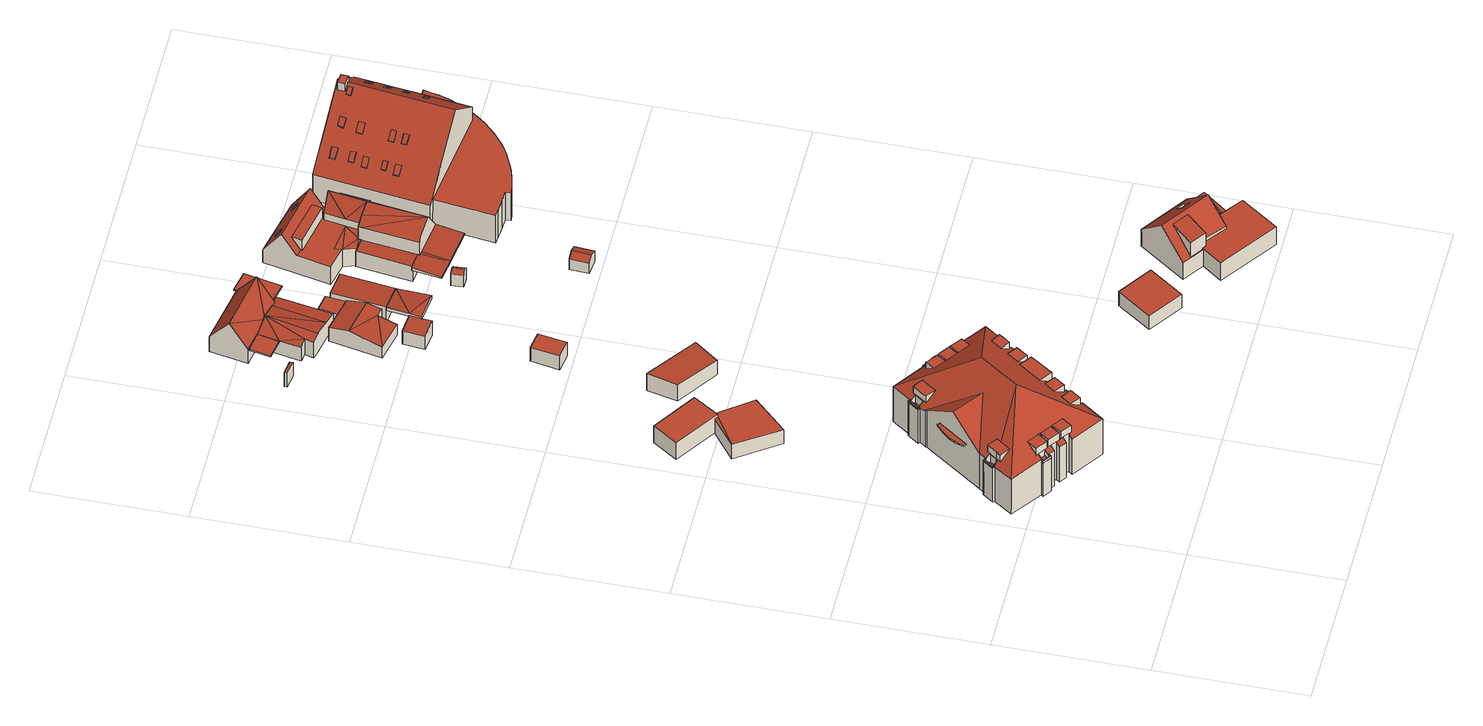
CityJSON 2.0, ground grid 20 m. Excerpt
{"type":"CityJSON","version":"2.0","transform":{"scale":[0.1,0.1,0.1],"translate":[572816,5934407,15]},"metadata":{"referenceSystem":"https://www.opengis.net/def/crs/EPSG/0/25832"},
"CityObjects":{
"building1":{"type":"Building","attributes":{"Grundfläche 2D":"315.608940","Grundhöhe NN":"15.441"},"children":["building1-1","building1-2","building1-3","building1-4","building1-5","building1-6","building1-7","building1-8","building1-9","building1-10","building1-11","building1-12","building1-13","building1-14","building1-15","building1-16","building1-17","building1-18","building1-19","building1-20","building1-21","building1-22"],"geometry":[{"type":"MultiSurface","lod":"3","boundaries":[[[0,1,2,3,4,5,6,7,8,9,10,11,12,13,14,15],[16,17,18,19,20,21]],[[22,23,24,25,26,27,28,29,30,31,32,5,4,33,34,35,36,37,38,39,40,41,42,43]],[[44,45,46,47,32,31,48,49,50,51,52,53,54,55,56,57],[57,58,59,60,61,62,63,64,65,66,67,58]],[[68,69,70,71,72,73]],[[74,75,71,70,76]],[[75,74,77]],[[78,79,80,81,82]],[[83,78,82]],[[84,85,86,87,88,89,90,91,92,93,5,32,47,94,75,74,75,77,95,96,97,98,99,100,68,73,101,79,78,83,102,103]],[[88,87,104]],[[5,93,105,106,107,104,87,108,6]],[[33,4,109,110]],[[34,33,110,111]],[[35,34,111,112]],[[36,35,112,113]],[[37,36,113,114]],[[38,37,114,115]],[[39,38,115,116]],[[40,39,116,117]],[[41,40,117,118]],[[42,41,118,119]],[[43,42,119,120]],[[22,43,120,121]],[[23,22,121,122]],[[24,23,122,123]],[[25,24,123,124]],[[26,25,124,125]],[[27,26,125,126]],[[28,27,126,127]],[[29,28,127,128]],[[30,29,128,129]],[[31,30,129,130]],[[48,31,130,131]],[[49,48,131,132]],[[50,49,132,133]],[[51,50,133,134]],[[52,51,134,135]],[[53,52,135,136]],[[54,53,136,137]],[[55,54,137,138]],[[56,55,138,139]],[[57,56,139,140]],[[44,57,140,141]],[[45,44,141,142]],[[143,47,46,45,142,144]],[[145,75,94,47,143,146]],[[71,75,145,147]],[[72,71,147,148]],[[73,72,148,149]],[[150,151,80,79,101,73,149,152]],[[81,80,151,153]],[[83,82,81,153,154]],[[155,103,102,83,154,156]],[[103,155,157,85,84]],[[86,85,157,158]],[[86,158,159,87]],[[6,108,87,159,160]],[[7,6,160,161]],[[8,7,161,162]],[[9,8,162,163]],[[163,164,10,9]],[[165,12,11,10,164,166]],[[13,12,165,167]],[[14,13,167,168]],[[15,14,168,169]],[[0,15,169,170]],[[1,0,170,171]],[[2,1,171,172]],[[3,2,172,173]],[[4,3,173,109]],[[166,164,163,162,161,160,159,158,157,155,156,154,153,151,150,152,149,148,147,145,146,143,144,142,141,140,139,138,137,136,135,134,133,132,131,130,129,128,127,126,125,124,123,122,121,120,119,118,117,116,115,114,113,112,111,110,109,173,172,171,170,169,168,167,165]]],"semantics":{"surfaces":[{"type":"RoofSurface"},{"type":"WallSurface"},{"type":"GroundSurface"}],"values":[0,0,0,0,0,0,0,0,0,0,0,1,1,1,1,1,1,1,1,1,1,1,1,1,1,1,1,1,1,1,1,1,1,1,1,1,1,1,1,1,1,1,1,1,1,1,1,1,1,1,1,1,1,1,1,1,1,1,1,1,1,1,1,1,1,1,1,1,1,1,2]}}]},
"building1-1":{"type":"BuildingInstallation","parents":["building1"],"geometry":[{"type":"MultiSurface","lod":"3","boundaries":[[[174,175,176,177]],[[178,176,175]],[[174,177,179]],[[179,24,25,178,175,174]]],"semantics":{"surfaces":[{"type":"RoofSurface"},{"type":"WallSurface"}],"values":[0,1,1,1]}}]},
"building1-2":{"type":"BuildingInstallation","parents":["building1"],"geometry":[{"type":"MultiSurface","lod":"3","boundaries":[[[180,181,182,183,184,185,186,187]],[[62,61,60,182,181,180,63]],[[59,183,182,60]],[[58,184,183,59]],[[67,185,184,58]],[[185,67,66,65,64,187,186]],[[187,64,63,180]]],"semantics":{"surfaces":[{"type":"RoofSurface"},{"type":"WallSurface"}],"values":[0,1,1,1,1,1,1]}}]},
"building1-3":{"type":"BuildingInstallation","parents":["building1"],"geometry":[{"type":"MultiSurface","lod":"3","boundaries":[[[188,189,190,191,192,193,194,195]],[[105,93,192,191,190,106]],[[92,193,192,93]],[[92,91,90,194,193]],[[89,195,194,90]],[[89,88,104,107,106,190,189,188,195]]],"semantics":{"surfaces":[{"type":"RoofSurface"},{"type":"WallSurface"}],"values":[0,1,1,1,1,1]}}]},
"building1-4":{"type":"BuildingInstallation","parents":["building1"],"geometry":[{"type":"MultiSurface","lod":"3","boundaries":[[[73,196,197]],[[197,196,198,199]],[[200,201,73,101]],[[68,196,73,201]],[[74,199,198]],[[75,199,74]],[[74,77,75]],[[94,75,94,202]],[[72,73,197]],[[69,196,68]],[[69,70,198,196]],[[70,76,74,198]],[[76,74,77,74]],[[71,199,75]],[[71,72,197,199]]],"semantics":{"surfaces":[{"type":"RoofSurface"},{"type":"WallSurface"}],"values":[0,0,0,0,0,0,0,0,1,1,1,1,1,1,1]}}]},
"building1-5":{"type":"BuildingInstallation","parents":["building1"],"geometry":[{"type":"MultiSurface","lod":"3","boundaries":[[[203,204,205,206,207,208]],[[28,29,209,206,205,204,210]],[[207,206,209]],[[210,204,203]]],"semantics":{"surfaces":[{"type":"RoofSurface"},{"type":"WallSurface"}],"values":[0,1,1,1]}}]},
"building1-6":{"type":"BuildingInstallation","parents":["building1"],"geometry":[{"type":"MultiSurface","lod":"3","boundaries":[[[211,212,213,214,215,216,217,218,219,220]],[[216,215,221]],[[217,222,218]],[[92,93,211,220,219,218,222,223]],[[93,105,106,224,221,215,214,213,212,211]]],"semantics":{"surfaces":[{"type":"RoofSurface"},{"type":"WallSurface"}],"values":[0,1,1,1,1]}}]},
"building1-7":{"type":"BuildingInstallation","parents":["building1"],"geometry":[{"type":"MultiSurface","lod":"3","boundaries":[[[225,226,227,228,229,230]],[[231,13,14,232,228,227,226,225]],[[232,229,228]],[[225,230,231]]],"semantics":{"surfaces":[{"type":"RoofSurface"},{"type":"WallSurface"}],"values":[0,1,1,1]}}]},
"building1-8":{"type":"BuildingInstallation","parents":["building1"],"geometry":[{"type":"MultiSurface","lod":"3","boundaries":[[[233,234,235,236,237,238]],[[238,239,233]],[[54,240,236,235,234,233,239,53]],[[236,240,237]]],"semantics":{"surfaces":[{"type":"RoofSurface"},{"type":"WallSurface"}],"values":[0,1,1,1]}}]},
"building1-9":{"type":"BuildingInstallation","parents":["building1"],"geometry":[{"type":"MultiSurface","lod":"3","boundaries":[[[241,242,243,244]],[[242,241,245]],[[245,1,2,246,243,242]],[[244,243,246]]],"semantics":{"surfaces":[{"type":"RoofSurface"},{"type":"WallSurface"}],"values":[0,1,1,1]}}]},
"building1-10":{"type":"BuildingInstallation","parents":["building1"],"geometry":[{"type":"MultiSurface","lod":"3","boundaries":[[[247,248,249,250]],[[17,16,21,250,249]],[[250,21,20,247]],[[18,248,247,20,19]],[[17,249,248,18]]],"semantics":{"surfaces":[{"type":"RoofSurface"},{"type":"WallSurface"}],"values":[0,1,1,1,1]}}]},
"building1-11":{"type":"BuildingInstallation","parents":["building1"],"geometry":[{"type":"MultiSurface","lod":"3","boundaries":[[[251,252,253,254]],[[251,254,255]],[[255,34,35,256,252,251]],[[256,253,252]]],"semantics":{"surfaces":[{"type":"RoofSurface"},{"type":"WallSurface"}],"values":[0,1,1,1]}}]},
"building1-12":{"type":"BuildingInstallation","parents":["building1"],"geometry":[{"type":"MultiSurface","lod":"3","boundaries":[[[7,257,258,10,16,259,260,19,261]],[[19,260,18]],[[17,18,260,259]],[[16,17,259]],[[8,257,7]],[[8,9,258,257]],[[10,258,9]]],"semantics":{"surfaces":[{"type":"RoofSurface"},{"type":"WallSurface"}],"values":[0,1,1,1,1,1,1]}}]},
"building1-13":{"type":"BuildingInstallation","parents":["building1"],"geometry":[{"type":"MultiSurface","lod":"3","boundaries":[[[262,263,264,265,266,267]],[[264,100,99,98,97,266,265]],[[266,97,96,95,77,74,76,267]],[[70,262,267,76]],[[69,263,262,70]],[[68,100,264,263,69]]],"semantics":{"surfaces":[{"type":"RoofSurface"},{"type":"WallSurface"}],"values":[0,1,1,1,1,1]}}]},
"building1-14":{"type":"BuildingInstallation","parents":["building1"],"geometry":[{"type":"MultiSurface","lod":"3","boundaries":[[[268,269,270,271,272,273,274,275]],[[273,272,276]],[[276,277,20,21,278,279,270,269,268,275,274,273]],[[271,270,279]]],"semantics":{"surfaces":[{"type":"RoofSurface"},{"type":"WallSurface"}],"values":[0,1,1,1]}}]},
"building1-15":{"type":"BuildingInstallation","parents":["building1"],"geometry":[{"type":"MultiSurface","lod":"3","boundaries":[[[88,280,281]],[[87,281,280,282,283,84,284,285]],[[283,282,286,103]],[[91,103,286]],[[87,285,86]],[[286,282,90,91]],[[89,90,282,280]],[[284,84,85]],[[88,89,280]],[[85,86,285,284]]],"semantics":{"surfaces":[{"type":"RoofSurface"},{"type":"WallSurface"}],"values":[0,0,0,0,1,1,1,1,1,1]}}]},
"building1-16":{"type":"BuildingInstallation","parents":["building1"],"geometry":[{"type":"MultiSurface","lod":"3","boundaries":[[[287,288,289,290]],[[291,42,43,292,288,287]],[[292,289,288]],[[291,287,290]]],"semantics":{"surfaces":[{"type":"RoofSurface"},{"type":"WallSurface"}],"values":[0,1,1,1]}}]},
"building1-17":{"type":"BuildingInstallation","parents":["building1"],"geometry":[{"type":"MultiSurface","lod":"3","boundaries":[[[293,294,295,296,297]],[[293,297,298]],[[299,295,294]],[[295,299,38,39,298,297,296]]],"semantics":{"surfaces":[{"type":"RoofSurface"},{"type":"WallSurface"}],"values":[0,1,1,1]}}]},
"building1-18":{"type":"BuildingInstallation","parents":["building1"],"geometry":[{"type":"MultiSurface","lod":"3","boundaries":[[[300,301,302,303,304,305,306]],[[304,303,307]],[[304,307,97,98,99,100,308,301,300,306,305]],[[302,301,308]]],"semantics":{"surfaces":[{"type":"RoofSurface"},{"type":"WallSurface"}],"values":[0,1,1,1]}}]},
"building1-19":{"type":"BuildingInstallation","parents":["building1"],"geometry":[{"type":"MultiSurface","lod":"3","boundaries":[[[309,310,311,312,313]],[[309,313,314]],[[49,50,315,311,310,309,314]],[[315,312,311]]],"semantics":{"surfaces":[{"type":"RoofSurface"},{"type":"WallSurface"}],"values":[0,1,1,1]}}]},
"building1-20":{"type":"BuildingInstallation","parents":["building1"],"geometry":[{"type":"MultiSurface","lod":"3","boundaries":[[[316,65,66]],[[46,317,316,66]],[[318,45,66]],[[45,46,66]],[[318,319,320,321]],[[321,45,318]],[[322,320,319]],[[60,61,323,56,322]],[[56,320,322]],[[59,60,322]],[[67,58,319,318]],[[58,59,322,319]],[[67,318,66,65,66]],[[57,320,56]],[[57,44,321,320]],[[321,44,45]]],"semantics":{"surfaces":[{"type":"RoofSurface"},{"type":"WallSurface"}],"values":[0,0,0,0,0,0,0,0,0,1,1,1,1,1,1,1]}}]},
"building1-21":{"type":"BuildingInstallation","parents":["building1"],"geometry":[{"type":"MultiSurface","lod":"3","boundaries":[[[324,325,326,327,328,329,330]],[[328,327,331]],[[331,63,64,332,333,325,324,330,329,328]],[[326,325,333]]],"semantics":{"surfaces":[{"type":"RoofSurface"},{"type":"WallSurface"}],"values":[0,1,1,1]}}]},
"building1-22":{"type":"BuildingInstallation","parents":["building1"],"geometry":[{"type":"MultiSurface","lod":"3","boundaries":[[[334,335,336,337,338,339,340,341]],[[338,342,343,339]],[[340,339,343,344]],[[341,340,344,345]],[[334,341,345,346]],[[335,334,346,347]],[[336,335,347,348]],[[337,336,348,349]],[[349,342,338,337]],[[347,346,345,344,343,342,349,348]]],"semantics":{"surfaces":[{"type":"RoofSurface"},{"type":"WallSurface"},{"type":"OuterCeilingSurface"}],"values":[0,1,1,1,1,1,1,1,1,2]}}]},
"building2":{"type":"Building","attributes":{"Grundfläche 2D":"64.361443","Grundhöhe NN":"17.862"},"geometry":[{"type":"Solid","lod":"3","boundaries":[[[[350,351,352]],[[353,354,355,351,350]],[[356,357,358,359]],[[350,352,360,361]],[[353,350,361,362]],[[355,354,363,364]],[[354,353,362,363]],[[356,359,365,366]],[[351,357,356,366,360,352]],[[367,358,357,351,355,364]],[[359,358,367,365]],[[365,367,364,363,362,361,360,366]]]],"semantics":{"surfaces":[{"type":"RoofSurface"},{"type":"WallSurface"},{"type":"GroundSurface"}],"values":[[0,0,0,1,1,1,1,1,1,1,1,2]]}}]},
"building3":{"type":"Building","attributes":{"Grundfläche 2D":"29.419233","Grundhöhe NN":"17.706"},"geometry":[{"type":"Solid","lod":"3","boundaries":[[[[368,369,370,371]],[[372,373,371,370]],[[373,374,368,371]],[[374,375,369,368]],[[375,372,370,369]],[[375,374,373,372]]]],"semantics":{"surfaces":[{"type":"RoofSurface"},{"type":"WallSurface"},{"type":"GroundSurface"}],"values":[[0,1,1,1,1,2]]}}]},
"building4":{"type":"Building","attributes":{"Grundfläche 2D":"0.772154","Grundhöhe NN":"16.993"},"geometry":[{"type":"Solid","lod":"3","boundaries":[[[[376,377,378,379]],[[380,381,379,378]],[[381,382,376,379]],[[382,383,377,376]],[[383,380,378,377]],[[383,382,381,380]]]],"semantics":{"surfaces":[{"type":"RoofSurface"},{"type":"WallSurface"},{"type":"GroundSurface"}],"values":[[0,1,1,1,1,2]]}}]},
"building5":{"type":"Building","attributes":{"Grundfläche 2D":"9.284677","Grundhöhe NN":"17.237"},"geometry":[{"type":"Solid","lod":"3","boundaries":[[[[384,385,386,387]],[[388,389,387,386]],[[389,390,384,387]],[[390,391,385,384]],[[391,388,386,385]],[[391,390,389,388]]]],"semantics":{"surfaces":[{"type":"RoofSurface"},{"type":"WallSurface"},{"type":"GroundSurface"}],"values":[[0,1,1,1,1,2]]}}]},
"building6":{"type":"Building","attributes":{"Grundfläche 2D":"29.675870","Grundhöhe NN":"17.956"},"geometry":[{"type":"Solid","lod":"3","boundaries":[[[[392,393,394,395]],[[396,397,395,394]],[[397,398,392,395]],[[398,399,393,392]],[[399,396,394,393]],[[399,398,397,396]]]],"semantics":{"surfaces":[{"type":"RoofSurface"},{"type":"WallSurface"},{"type":"GroundSurface"}],"values":[[0,1,1,1,1,2]]}}]},
"building7":{"type":"Building","attributes":{"Grundfläche 2D":"7.595137","Grundhöhe NN":"17.353"},"geometry":[{"type":"Solid","lod":"3","boundaries":[[[[400,401,402,403]],[[400,404,405,401]],[[402,401,405,406]],[[403,402,406,407]],[[404,400,403,407]],[[405,404,407,406]]]],"semantics":{"surfaces":[{"type":"RoofSurface"},{"type":"WallSurface"},{"type":"GroundSurface"}],"values":[[0,1,1,1,1,2]]}}]},
"building8":{"type":"Building","attributes":{"Grundfläche 2D":"35.120700","Grundhöhe NN":"17.313"},"geometry":[{"type":"Solid","lod":"3","boundaries":[[[[408,409,410,411,412]],[[413,408,414]],[[415,409,408,413]],[[413,414,416]],[[412,411,410,417,418]],[[414,408,412,418,419]],[[416,414,419,420]],[[413,416,420,421]],[[415,413,421,422]],[[417,410,409,415,422]],[[420,419,418,417,422,421]]]],"semantics":{"surfaces":[{"type":"RoofSurface"},{"type":"WallSurface"},{"type":"GroundSurface"}],"values":[[0,0,0,0,1,1,1,1,1,1,2]]}}]},
"building9":{"type":"Building","attributes":{"Grundfläche 2D":"90.268378","Grundhöhe NN":"17.101"},"children":["building9-1","building9-2"],"geometry":[{"type":"Solid","lod":"3","boundaries":[[[[423,424,425,426]],[[427,425,424]],[[428,429,427,424,430]],[[431,432,425,427]],[[433,434,428,430,435,436,437]],[[438,436,435]],[[439,438,423,440]],[[439,441,438]],[[441,442,443,438]],[[438,443,444,436]],[[445,441,439]],[[446,447,440,423,426,448]],[[449,431,427,429,428,434,450]],[[431,449,451,432]],[[448,426,425,432,451]],[[433,437,452,453]],[[434,433,453,450]],[[430,424,423,438,435]],[[439,440,447,446,454,445]],[[441,445,454,455]],[[442,441,455,456]],[[457,452,437,436,444,443,442,456,458]],[[450,453,452,457,458,456,455,454,446,448,451,449]]]],"semantics":{"surfaces":[{"type":"RoofSurface"},{"type":"WallSurface"},{"type":"GroundSurface"}],"values":[[0,0,0,0,0,0,0,0,0,0,0,1,1,1,1,1,1,1,1,1,1,1,2]]}}]},
"building9-1":{"type":"BuildingInstallation","parents":["building9"],"geometry":[{"type":"MultiSurface","lod":"3","boundaries":[[[459,460,461,462]],[[459,462,463,464]],[[460,459,464,465]],[[461,460,465,466]],[[462,461,466,463]],[[465,464,463,466]]],"semantics":{"surfaces":[{"type":"RoofSurface"},{"type":"WallSurface"},{"type":"OuterCeilingSurface"}],"values":[0,1,1,1,1,2]}}]},
"building9-2":{"type":"BuildingInstallation","parents":["building9"],"geometry":[{"type":"MultiSurface","lod":"3","boundaries":[[[467,468,440,469]],[[469,440,447,470]],[[467,469,470,471]],[[468,467,471,472]],[[468,472,447,440]],[[472,471,470,447]]],"semantics":{"surfaces":[{"type":"RoofSurface"},{"type":"WallSurface"},{"type":"OuterCeilingSurface"}],"values":[0,1,1,1,1,2]}}]},
"building10":{"type":"Building","attributes":{"Grundfläche 2D":"32.651545","Grundhöhe NN":"17.353"},"children":["building10-1"],"geometry":[{"type":"Solid","lod":"3","boundaries":[[[[473,474,475,476]],[[477,478,479,480,481]],[[482,483,476,475,484,485]],[[476,483,482,486,473]],[[473,486,487,477,474]],[[485,484,475,474,477,481,488]],[[481,480,489,488]],[[478,477,487,490]],[[479,478,490,491]],[[480,479,491,489]],[[488,489,491,490,487,486,482,485]]]],"semantics":{"surfaces":[{"type":"RoofSurface"},{"type":"WallSurface"},{"type":"GroundSurface"}],"values":[[0,0,1,1,1,1,1,1,1,1,2]]}}]},
"building10-1":{"type":"BuildingInstallation","parents":["building10"],"geometry":[{"type":"MultiSurface","lod":"3","boundaries":[[[492,476,475]],[[493,476,492]],[[492,475,494]],[[493,492,495]],[[494,475,476,483,484,496]],[[492,494,496,497,495]],[[495,497,498,493]],[[498,483,476,493]],[[496,484,483,498,497]]],"semantics":{"surfaces":[{"type":"RoofSurface"},{"type":"WallSurface"},{"type":"OuterCeilingSurface"}],"values":[0,0,0,0,1,1,1,1,2]}}]},
"building11":{"type":"Building","attributes":{"Grundfläche 2D":"109.851754","Grundhöhe NN":"17.975"},"children":["building11-1","building11-2"],"geometry":[{"type":"MultiSurface","lod":"3","boundaries":[[[499,500,501,502,503,504,505,506,507]],[[508,507,506,509],[510,511,512,513]],[[514,515,516]],[[517,515,514]],[[518,519,514,516,520]],[[514,519,521]],[[522,523,524,525,526,503,527,528,529,530]],[[520,516,515,531,532]],[[518,520,532,533]],[[514,521,534,535]],[[517,514,535,536]],[[537,534,521,519,518,533,538,509,506,505,525,524]],[[508,509,538,539]],[[499,507,508,539,540]],[[500,499,540,541]],[[526,504,503]],[[504,526,525,505]],[[517,536,537,524,523,542,531,515]],[[503,502,527]],[[528,527,502,501]],[[528,501,500,529]],[[529,500,541,543,530]],[[522,530,543,544]],[[523,522,544,542]],[[533,532,531,542,544,543,541,540,539,538],[535,534,537,536]]],"semantics":{"surfaces":[{"type":"RoofSurface"},{"type":"WallSurface"},{"type":"GroundSurface"}],"values":[0,0,0,0,0,0,0,1,1,1,1,1,1,1,1,1,1,1,1,1,1,1,1,1,2]}}]},
"building11-1":{"type":"BuildingInstallation","parents":["building11"],"geometry":[{"type":"MultiSurface","lod":"3","boundaries":[[[545,546,547,548]],[[546,545,513,512]],[[512,511,547,546]],[[548,547,511,510]],[[510,513,545,548]]],"semantics":{"surfaces":[{"type":"RoofSurface"},{"type":"WallSurface"}],"values":[0,1,1,1,1]}}]},
"building11-2":{"type":"BuildingInstallation","parents":["building11"],"geometry":[{"type":"MultiSurface","lod":"3","boundaries":[[[549,550,551,552]],[[552,553,501,502,527,549]],[[502,503,504,550,549,527]],[[553,552,551]]],"semantics":{"surfaces":[{"type":"RoofSurface"},{"type":"WallSurface"}],"values":[0,1,1,1]}}]},
"building12":{"type":"Building","attributes":{"Grundfläche 2D":"2.010137","Grundhöhe NN":"17.361"},"geometry":[{"type":"Solid","lod":"3","boundaries":[[[[554,555,556,557]],[[558,554,557,559]],[[559,557,556,560,561]],[[558,559,561,562]],[[563,555,554,558,562,564]],[[556,555,563,560]],[[562,561,560,563,564]]]],"semantics":{"surfaces":[{"type":"RoofSurface"},{"type":"WallSurface"},{"type":"GroundSurface"}],"values":[[0,0,1,1,1,1,2]]}}]},
"building13":{"type":"Building","attributes":{"Grundfläche 2D":"5.686616","Grundhöhe NN":"17.827"},"geometry":[{"type":"Solid","lod":"3","boundaries":[[[[565,566,567,568]],[[569,566,565,570]],[[568,567,571,572]],[[570,565,568,572,573]],[[569,570,573,574]],[[571,567,566,569,574]],[[572,571,574,573]]]],"semantics":{"surfaces":[{"type":"RoofSurface"},{"type":"WallSurface"},{"type":"GroundSurface"}],"values":[[0,0,1,1,1,1,2]]}}]},
"building14":{"type":"Building","attributes":{"Grundfläche 2D":"154.314525","Grundhöhe NN":"17.361"},"children":["building14-1","building14-2","building14-3","building14-4","building14-5","building14-6","building14-7","building14-8"],"geometry":[{"type":"Solid","lod":"3","boundaries":[[[[575,576,577,578]],[[576,575,579,580,581,582]],[[583,582,581,580,579,584,585,586,587,588]],[[589,590,591,592]],[[593,594,591]],[[594,595,591]],[[591,595,592]],[[594,596,595]],[[597,592,598,599]],[[600,601,592,597,602]],[[595,598,592]],[[585,587,586]],[[603,587,585]],[[604,587,603]],[[603,585,605]],[[603,605,606]],[[607,608,609,610,611]],[[596,598,595]],[[589,612,613,614,590]],[[588,593,591,590,614,615,583]],[[604,596,594,593,588,587]],[[598,596,604,603,599]],[[611,610,616,617,618,619,620,600,602,597,599,603,606]],[[600,620,619,618,613,612,589,592,601]],[[584,579,575,578,621,622]],[[585,584,622,623]],[[577,576,582,583,615,624]],[[578,577,624,621]],[[585,623,625,607,605]],[[605,607,611,606]],[[608,607,625,626]],[[608,626,627,628,609]],[[610,609,628,627,617,616]],[[613,618,617,627,626,625,623,622,621,624,615,614]]]],"semantics":{"surfaces":[{"type":"RoofSurface"},{"type":"WallSurface"},{"type":"GroundSurface"}],"values":[[0,0,0,0,0,0,0,0,0,0,0,0,0,0,0,0,0,1,1,1,1,1,1,1,1,1,1,1,1,1,1,1,1,2]]}}]},
"building14-1":{"type":"BuildingInstallation","parents":["building14"],"geometry":[{"type":"MultiSurface","lod":"3","boundaries":[[[629,630,631,632,633,634,635]],[[634,633,636,637]],[[635,634,637,581]],[[580,636,633,632,631,630,638]]],"semantics":{"surfaces":[{"type":"RoofSurface"},{"type":"WallSurface"}],"values":[0,1,1,1]}}]},
"building14-2":{"type":"BuildingInstallation","parents":["building14"],"geometry":[{"type":"MultiSurface","lod":"3","boundaries":[[[639,640,641,642]],[[642,641,643,644]],[[641,640,645,643]],[[640,639,646,645]],[[639,642,644,646]]],"semantics":{"surfaces":[{"type":"RoofSurface"},{"type":"WallSurface"}],"values":[0,1,1,1,1]}}]},
"building14-3":{"type":"BuildingInstallation","parents":["building14"],"geometry":[{"type":"MultiSurface","lod":"3","boundaries":[[[647,648,649,650]],[[650,649,651,652]],[[647,650,652,653]],[[648,647,653,654]],[[649,648,654,651]]],"semantics":{"surfaces":[{"type":"RoofSurface"},{"type":"WallSurface"}],"values":[0,1,1,1,1]}}]},
"building14-4":{"type":"BuildingInstallation","parents":["building14"],"geometry":[{"type":"MultiSurface","lod":"3","boundaries":[[[655,656,657,658]],[[658,657,659,660]],[[655,658,660,661]],[[656,655,661,662]],[[657,656,662,659]]],"semantics":{"surfaces":[{"type":"RoofSurface"},{"type":"WallSurface"}],"values":[0,1,1,1,1]}}]},
"building14-5":{"type":"BuildingInstallation","parents":["building14"],"geometry":[{"type":"MultiSurface","lod":"3","boundaries":[[[663,664,665,666]],[[666,665,667,668]],[[663,666,668,669]],[[664,663,669,670]],[[665,664,670,667]]],"semantics":{"surfaces":[{"type":"RoofSurface"},{"type":"WallSurface"}],"values":[0,1,1,1,1]}}]},
"building14-6":{"type":"BuildingInstallation","parents":["building14"],"geometry":[{"type":"MultiSurface","lod":"3","boundaries":[[[671,672,673,674]],[[675,676,673,672]],[[672,671,677,675]],[[674,673,676,678]],[[678,677,671,674]]],"semantics":{"surfaces":[{"type":"RoofSurface"},{"type":"WallSurface"}],"values":[0,1,1,1,1]}}]},
"building14-7":{"type":"BuildingInstallation","parents":["building14"],"geometry":[{"type":"MultiSurface","lod":"3","boundaries":[[[679,680,681,682,683,620,610]],[[683,684,619,620]],[[620,619,616,610]],[[679,610,616,628,609]],[[679,609,628,685,680]],[[681,680,685,686]],[[682,681,686,687]],[[684,687,686,685,628,616,619]]],"semantics":{"surfaces":[{"type":"RoofSurface"},{"type":"WallSurface"},{"type":"OuterCeilingSurface"}],"values":[0,1,1,1,1,1,1,2]}}]},
"building14-8":{"type":"BuildingInstallation","parents":["building14"],"geometry":[{"type":"MultiSurface","lod":"3","boundaries":[[[688,589,683,682,689]],[[688,690,612,589]],[[684,683,589,612]],[[691,689,682,687,684,687]],[[688,689,691,690]],[[684,612,690,691,687]]],"semantics":{"surfaces":[{"type":"RoofSurface"},{"type":"WallSurface"},{"type":"OuterCeilingSurface"}],"values":[0,1,1,1,1,2]}}]},
"building15":{"type":"Building","attributes":{"Grundfläche 2D":"343.030797","Grundhöhe NN":"17.057"},"children":["building15-1","building15-2","building15-3","building15-4","building15-5","building15-6","building15-7","building15-8","building15-9","building15-10","building15-11","building15-12","building15-13","building15-14","building15-15"],"geometry":[{"type":"Solid","lod":"3","boundaries":[[[[692,693,694,695,696,697]],[[696,698,699,700,693,692,697]],[[701,702,703,704,705,706,707,708,709,710,711,712,713,714,715,716,717,718,719,720,721,722,723,724,725,726,727,728,729,730,731,732]],[[733,734,735,736]],[[704,703,737,738]],[[705,704,738,739]],[[706,705,739,740]],[[707,706,740,741]],[[708,707,741,742]],[[709,708,742,743]],[[710,709,743,744]],[[711,710,744,745]],[[712,711,745,746]],[[713,712,746,747]],[[714,713,747,748]],[[715,714,748,749]],[[716,715,749,750]],[[717,716,750,751]],[[718,717,751,752]],[[719,718,752,753]],[[720,719,753,754]],[[721,720,754,755]],[[722,721,755,756]],[[723,722,756,757]],[[724,723,757,758]],[[725,724,758,759]],[[726,725,759,760]],[[727,726,760,761]],[[730,729,762,763]],[[731,730,763,764]],[[765,701,732,731,764,766]],[[702,701,765,767]],[[703,702,767,737]],[[735,768,769,695,694,770,771,736]],[[728,698,696,695,769,762,729]],[[772,700,699,698,728,727,761]],[[770,694,693,700,772]],[[733,736,771,773]],[[734,733,773,774]],[[735,734,774,768]],[[760,759,758,757,756,755,754,753,752,751,750,749,748,747,746,745,744,743,742,741,740,739,738,737,767,765,766,764,763,762,769,768,774,773,771,770,772,761]]]],"semantics":{"surfaces":[{"type":"RoofSurface"},{"type":"WallSurface"},{"type":"GroundSurface"}],"values":[[0,0,0,0,1,1,1,1,1,1,1,1,1,1,1,1,1,1,1,1,1,1,1,1,1,1,1,1,1,1,1,1,1,1,1,1,1,1,1,1,2]]}}]},
"building15-1":{"type":"BuildingInstallation","parents":["building15"],"geometry":[{"type":"MultiSurface","lod":"3","boundaries":[[[775,776,777,778]],[[776,775,779,780]],[[778,777,781,782]],[[775,778,782,779]],[[777,776,780,781]]],"semantics":{"surfaces":[{"type":"RoofSurface"},{"type":"WallSurface"}],"values":[0,1,1,1,1]}}]},
"building15-2":{"type":"BuildingInstallation","parents":["building15"],"geometry":[{"type":"MultiSurface","lod":"3","boundaries":[[[783,784,785,786]],[[783,786,787,788]],[[786,785,789,787]],[[784,783,788,790]],[[785,784,790,789]]],"semantics":{"surfaces":[{"type":"RoofSurface"},{"type":"WallSurface"}],"values":[0,1,1,1,1]}}]},
"building15-3":{"type":"BuildingInstallation","parents":["building15"],"geometry":[{"type":"MultiSurface","lod":"3","boundaries":[[[791,792,793,794]],[[792,791,795,796]],[[794,793,797,798]],[[791,794,798,795]],[[793,792,796,797]]],"semantics":{"surfaces":[{"type":"RoofSurface"},{"type":"WallSurface"}],"values":[0,1,1,1,1]}}]},
"building15-4":{"type":"BuildingInstallation","parents":["building15"],"geometry":[{"type":"MultiSurface","lod":"3","boundaries":[[[799,800,801,802]],[[801,800,803,804]],[[802,801,804,805]],[[805,806,799,802]],[[806,803,800,799]]],"semantics":{"surfaces":[{"type":"RoofSurface"},{"type":"WallSurface"}],"values":[0,1,1,1,1]}}]},
"building15-5":{"type":"BuildingInstallation","parents":["building15"],"geometry":[{"type":"MultiSurface","lod":"3","boundaries":[[[807,808,809,810]],[[810,809,811,812]],[[807,810,812,813]],[[808,807,813,814]],[[809,808,814,811]]],"semantics":{"surfaces":[{"type":"RoofSurface"},{"type":"WallSurface"}],"values":[0,1,1,1,1]}}]},
"building15-6":{"type":"BuildingInstallation","parents":["building15"],"geometry":[{"type":"MultiSurface","lod":"3","boundaries":[[[815,816,817,818]],[[818,817,819,820]],[[815,818,820,821]],[[816,815,821,822]],[[817,816,822,819]]],"semantics":{"surfaces":[{"type":"RoofSurface"},{"type":"WallSurface"}],"values":[0,1,1,1,1]}}]},
"building15-7":{"type":"BuildingInstallation","parents":["building15"],"geometry":[{"type":"MultiSurface","lod":"3","boundaries":[[[823,824,825,826]],[[826,825,827,828]],[[823,826,828,829]],[[825,824,830,827]],[[824,823,829,830]]],"semantics":{"surfaces":[{"type":"RoofSurface"},{"type":"WallSurface"}],"values":[0,1,1,1,1]}}]},
"building15-8":{"type":"BuildingInstallation","parents":["building15"],"geometry":[{"type":"MultiSurface","lod":"3","boundaries":[[[831,832,833,834]],[[834,833,835,836]],[[831,834,836,837]],[[832,831,837,838]],[[833,832,838,835]]],"semantics":{"surfaces":[{"type":"RoofSurface"},{"type":"WallSurface"}],"values":[0,1,1,1,1]}}]},
"building15-9":{"type":"BuildingInstallation","parents":["building15"],"geometry":[{"type":"MultiSurface","lod":"3","boundaries":[[[839,840,841,842,843]],[[844,840,839,845,697]],[[846,841,840,844]],[[846,847,692,848,843,842,841]],[[839,843,848,845]]],"semantics":{"surfaces":[{"type":"RoofSurface"},{"type":"WallSurface"}],"values":[0,1,1,1,1]}}]},
"building15-10":{"type":"BuildingInstallation","parents":["building15"],"geometry":[{"type":"MultiSurface","lod":"3","boundaries":[[[849,850,851,852,853,854]],[[852,851,855,856]],[[857,854,853,852,856,858]],[[849,854,857,859]],[[855,851,850,849,859,860]]],"semantics":{"surfaces":[{"type":"RoofSurface"},{"type":"WallSurface"}],"values":[0,1,1,1,1]}}]},
"building15-11":{"type":"BuildingInstallation","parents":["building15"],"geometry":[{"type":"MultiSurface","lod":"3","boundaries":[[[861,862,863,864]],[[861,864,865,866]],[[864,863,867,865]],[[862,861,866,868]],[[863,862,868,867]]],"semantics":{"surfaces":[{"type":"RoofSurface"},{"type":"WallSurface"}],"values":[0,1,1,1,1]}}]},
"building15-12":{"type":"BuildingInstallation","parents":["building15"],"geometry":[{"type":"MultiSurface","lod":"3","boundaries":[[[869,870,871,872]],[[872,871,873,874]],[[869,872,874,875]],[[870,869,875,876]],[[871,870,876,873]]],"semantics":{"surfaces":[{"type":"RoofSurface"},{"type":"WallSurface"}],"values":[0,1,1,1,1]}}]},
"building15-13":{"type":"BuildingInstallation","parents":["building15"],"geometry":[{"type":"MultiSurface","lod":"3","boundaries":[[[877,878,879,880]],[[881,882,880,879]],[[877,880,882,883]],[[878,877,883,884]],[[884,881,879,878]]],"semantics":{"surfaces":[{"type":"RoofSurface"},{"type":"WallSurface"}],"values":[0,1,1,1,1]}}]},
"building15-14":{"type":"BuildingInstallation","parents":["building15"],"geometry":[{"type":"MultiSurface","lod":"3","boundaries":[[[885,886,887,888]],[[887,886,889,890]],[[886,885,891,889]],[[888,887,890,892]],[[885,888,892,891]]],"semantics":{"surfaces":[{"type":"RoofSurface"},{"type":"WallSurface"}],"values":[0,1,1,1,1]}}]},
"building15-15":{"type":"BuildingInstallation","parents":["building15"],"geometry":[{"type":"MultiSurface","lod":"3","boundaries":[[[893,894,895,896]],[[894,893,897,898]],[[896,895,899,900]],[[893,896,900,897]],[[895,894,898,899]]],"semantics":{"surfaces":[{"type":"RoofSurface"},{"type":"WallSurface"}],"values":[0,1,1,1,1]}}]}
},
"vertices":[
[97,172,65],[101,177,70],[108,171,70],[104,166,65],[146,137,65],[127,241,121],[22,224,65],[62,195,65],[60,192,62],[71,185,62],[73,188,65],[74,188,65],[80,183,65],[84,188,70],[91,183,70],[88,178,65],[72,189,65],[70,187,63],[62,192,63],[64,195,65],[67,200,69],[75,194,70],[214,233,64],[224,247,64],[219,252,70],[224,260,70],[230,256,64],[241,272,64],[235,276,70],[241,284,70],[247,280,64],[268,310,65],[163,292,121],[167,167,65],[161,171,70],[167,179,70],[173,175,65],[184,191,65],[178,195,70],[184,203,70],[189,199,65],[200,214,65],[196,217,68],[210,236,68],[187,371,63],[185,369,65],[185,370,65],[144,398,65],[227,340,65],[223,333,70],[213,340,70],[217,347,65],[213,350,65],[208,344,71],[197,352,71],[201,358,65],[196,362,65],[197,364,63],[193,365,64],[194,364,64],[194,363,65],[193,362,66],[192,360,68],[190,357,70],[182,362,71],[186,367,66],[186,368,65],[187,369,64],[118,360,65],[116,361,64],[122,368,64],[125,375,63],[114,360,63],[117,359,65],[125,372,65],[127,373,65],[125,372,64],[126,371,65],[123,282,101],[113,353,65],[110,350,68],[111,349,68],[84,310,101],[56,271,66],[49,263,65],[47,264,63],[37,250,63],[39,248,65],[41,249,66],[39,250,64],[47,262,64],[49,261,66],[54,257,70],[47,248,70],[127,374,65],[128,370,67],[129,369,68],[132,368,70],[131,366,70],[130,365,70],[123,356,70],[116,358,65],[50,263,65],[49,262,65],[42,248,67],[47,247,70],[46,246,70],[43,247,68],[38,248,65],[146,137,4],[167,167,4],[161,171,4],[167,179,4],[173,175,4],[184,191,4],[178,195,4],[184,203,4],[189,199,4],[200,214,4],[196,217,4],[210,236,4],[214,233,4],[224,247,4],[219,252,4],[224,260,4],[230,256,4],[241,272,4],[235,276,4],[241,284,4],[247,280,4],[268,310,4],[227,340,4],[223,333,4],[213,340,4],[217,347,4],[213,350,4],[208,344,4],[197,352,4],[201,358,4],[196,362,4],[197,364,4],[187,371,4],[185,369,4],[144,398,4],[185,370,4],[127,373,4],[127,374,4],[125,375,4],[114,360,4],[117,359,4],[113,353,4],[110,350,4],[116,358,4],[111,349,4],[56,271,4],[49,262,4],[50,263,4],[47,264,4],[37,250,4],[39,248,4],[22,224,4],[62,195,4],[60,192,4],[71,185,4],[73,188,4],[80,183,4],[74,188,4],[84,188,4],[91,183,4],[88,178,4],[97,172,4],[101,177,4],[108,171,4],[104,166,4],
[216,247,81],[226,262,81],[213,271,81],[203,256,81],[226,262,70],[216,247,70],
[190,357,56],[192,360,56],[194,363,56],[194,364,56],[193,365,56],[187,369,56],[186,368,56],[182,362,56],
[42,248,56],[43,247,56],[46,246,56],[47,247,56],[47,248,56],[54,257,56],[47,262,56],[39,250,56],
[116,361,65],[114,360,65],[122,368,65],[125,375,65],[117,358,66],[118,359,65],[128,374,65],
[220,281,81],[233,273,81],[241,284,81],[243,288,81],[230,295,81],[224,286,81],[243,288,70],[233,273,70],
[47,248,82],[47,247,82],[46,246,82],[44,244,82],[43,242,82],[56,233,82],[69,252,82],[57,261,82],[55,259,82],[54,257,82],[43,242,70],[57,261,70],[55,259,70],[44,244,70],
[81,191,82],[84,188,82],[91,183,82],[95,180,82],[104,193,82],[90,203,82],[81,191,70],[95,180,70],
[209,343,81],[208,344,81],[197,352,81],[195,353,81],[186,341,81],[201,331,81],[209,343,71],[195,353,71],
[106,192,82],[97,179,82],[111,169,82],[120,182,82],[97,179,70],[111,169,70],
[67,200,60],[62,192,60],[70,187,60],[75,194,60],
[159,168,82],[169,182,82],[155,191,82],[145,178,82],[159,168,70],[169,182,70],
[60,192,65],[71,185,65],[70,187,65],[62,192,65],[63,196,65],
[122,368,56],[116,361,56],[123,356,56],[130,365,56],[132,368,56],[125,372,56],
[75,194,82],[77,193,82],[79,192,82],[88,205,82],[73,215,82],[64,202,82],[66,201,82],[67,200,82],[64,202,69],[66,201,69],[77,193,70],[79,192,70],
[39,250,65],[39,249,65],[47,262,65],[48,262,65],[47,264,65],[37,250,65],[48,261,66],
[192,211,83],[213,241,83],[197,252,83],[176,222,83],[192,211,68],[213,241,68],
[172,216,82],[162,202,82],[176,192,82],[178,195,82],[186,206,82],[186,206,70],[176,192,70],
[123,356,82],[121,352,82],[133,343,82],[147,362,82],[134,371,82],[132,368,82],[130,365,82],[134,371,71],[121,352,70],
[226,331,81],[213,340,81],[211,342,81],[203,330,81],[218,319,81],[226,331,70],[211,342,71],
[186,368,66],[184,370,65],[187,369,65],[193,365,65],[197,364,65],[187,371,65],[194,364,65],[195,362,65],
[180,363,81],[178,365,81],[170,353,81],[185,342,81],[193,354,81],[190,357,81],[182,362,81],[193,354,70],[180,363,71],[178,365,71],
[75,313,64],[71,306,64],[68,298,64],[67,293,64],[70,290,64],[97,329,64],[94,332,64],[84,323,64],[70,290,62],[97,329,62],[94,332,62],[84,323,62],[75,313,62],[71,306,62],[68,298,62],[67,293,62],
[16,571,54],[58,598,54],[54,601,54],[55,515,53],[97,559,53],[62,604,54],[0,637,58],[58,598,58],[80,632,58],[22,670,58],[54,601,29],[16,571,29],[55,515,29],[97,559,29],[62,604,29],[22,670,29],[0,637,29],[80,632,29],
[177,652,52],[108,698,57],[99,657,55],[153,620,52],[99,657,27],[153,620,27],[177,652,27],[108,698,27],
[45,1129,44],[26,1132,44],[26,1128,44],[45,1125,44],[26,1128,20],[45,1125,20],[45,1129,20],[26,1132,20],
[131,848,46],[124,810,46],[149,806,46],[155,844,46],[149,806,22],[155,844,22],[131,848,22],[124,810,22],
[371,167,54],[339,122,54],[383,91,54],[415,137,54],[383,91,30],[415,137,30],[371,167,30],[339,122,30],
[149,1003,49],[123,1006,47],[120,977,47],[146,974,49],[149,1003,24],[123,1006,24],[120,977,24],[146,974,24],
[105,1069,51],[157,1058,51],[160,1084,46],[136,1089,46],[110,1095,46],[143,1041,46],[96,1025,41],[155,1039,46],[138,1016,41],[160,1084,23],[110,1095,23],[96,1025,23],[138,1016,23],[143,1041,23],[155,1039,23],
[87,1177,46],[107,1174,46],[58,1208,81],[53,1183,46],[142,1192,81],[138,1169,46],[138,1171,50],[134,1169,46],[147,1218,46],[63,1234,46],[148,1169,45],[138,1171,46],[131,1170,47],[117,1099,47],[135,1095,45],[107,1174,53],[76,1149,45],[82,1178,45],[83,1119,48],[80,1107,48],[91,1104,53],[93,1104,53],[71,1121,45],[82,1178,21],[82,1178,42],[53,1183,21],[147,1218,21],[138,1171,21],[63,1234,21],[135,1095,21],[148,1169,21],[71,1121,21],[83,1119,21],[80,1107,21],[93,1104,21],[91,1104,21],
[177,1216,46],[148,1222,46],[138,1172,46],[167,1166,46],[167,1166,44],[177,1216,44],[148,1222,44],[138,1172,44],
[50,1154,44],[76,1149,44],[55,1182,45],[55,1182,42],[50,1154,42],[76,1149,42],
[199,1101,49],[162,1105,52],[154,1033,52],[190,1029,49],[162,1105,44],[163,1111,44],[141,1115,44],[136,1089,44],[160,1084,44],[190,1029,24],[190,1029,47],[154,1033,47],[154,1033,24],[199,1101,24],[162,1105,24],[160,1084,24],[136,1089,24],[163,1111,24],[141,1115,24],
[149,1003,52],[185,983,52],[153,1033,52],[147,987,52],[153,1033,47],[147,987,47],[185,983,47],
[431,100,59],[458,81,58],[458,82,59],[463,79,59],[463,80,61],[467,84,66],[497,61,65],[516,88,95],[453,132,95],[475,162,59],[537,119,59],[502,117,80],[508,126,70],[518,118,70],[512,110,80],[526,74,57],[528,66,57],[550,97,59],[523,70,57],[534,114,59],[516,88,57],[553,101,59],[513,83,57],[513,2,61],[548,52,61],[510,80,61],[497,61,61],[467,84,61],[463,79,61],[458,82,61],[458,81,61],[439,55,61],[528,66,30],[553,101,30],[534,114,30],[513,83,30],[526,74,30],[523,70,30],[510,80,30],[537,119,30],[475,162,30],[431,100,30],[458,81,30],[548,52,30],[439,55,30],[513,2,30],
[512,110,77],[518,118,66],[508,126,66],[502,117,77],
[463,79,84],[482,106,91],[462,120,91],[442,93,84],[442,93,60],
[239,970,48],[233,970,44],[234,954,44],[240,954,48],[246,970,44],[247,954,44],[234,954,24],[247,954,24],[246,970,24],[233,970,24],[239,970,24],
[296,808,50],[298,834,50],[287,834,46],[285,809,46],[309,833,46],[307,807,46],[287,834,28],[285,809,28],[307,807,28],[309,833,28],
[216,1177,84],[299,1160,84],[303,1184,46],[221,1202,46],[212,1158,55],[222,1155,55],[281,1143,55],[295,1140,55],[295,1137,55],[203,1113,54],[235,1106,54],[233,1116,54],[275,1111,54],[279,1139,55],[303,1005,53],[320,1133,53],[295,1137,90],[278,1008,90],[279,1139,66],[275,1111,66],[288,1087,89],[272,1090,66],[257,1087,75],[272,1090,81],[258,1091,75],[248,1012,75],[254,1012,78],[248,1015,75],[258,1091,54],[272,1090,54],[241,1089,54],[257,1087,54],[241,1089,51],[239,1090,51],[229,1017,51],[248,1015,53],[257,1087,53],[303,1005,48],[303,1005,24],[320,1133,24],[295,1137,24],[248,1015,48],[248,1015,24],[248,1012,24],[248,1012,48],[248,1012,53],[221,1202,24],[203,1113,24],[235,1106,24],[303,1184,24],[241,1089,24],[239,1090,24],[229,1017,24],[229,1017,48],
[267,1159,73],[225,1168,73],[223,1158,73],[222,1155,73],[222,1153,73],[281,1141,73],[284,1155,73],[222,1153,55],[281,1141,55],[223,1158,59],
[237,1188,63],[231,1189,63],[229,1183,72],[236,1182,72],[229,1183,71],[236,1182,71],[231,1189,62],[237,1188,62],
[278,1179,63],[277,1173,72],[284,1172,72],[285,1178,63],[284,1172,71],[285,1178,62],[278,1179,62],[277,1173,71],
[298,1022,65],[299,1030,65],[291,1031,77],[290,1023,77],[291,1031,76],[290,1023,76],[298,1022,64],[299,1030,64],
[310,1115,65],[311,1122,65],[303,1123,76],[302,1116,76],[303,1123,75],[302,1116,75],[310,1115,64],[311,1122,64],
[303,1072,66],[296,1073,78],[294,1066,78],[302,1064,67],[296,1073,77],[294,1066,77],[303,1072,65],[302,1064,66],
[229,1017,53],[225,1017,53],[219,978,50],[249,974,50],[254,1012,53],[254,1012,48],[225,1017,48],[219,978,48],[249,974,48],
[298,967,50],[248,974,50],[298,967,48],[248,974,48],
[428,1152,146],[429,1155,146],[340,1166,66],[320,1015,66],[409,1003,146],[427,1142,146],[469,996,92],[478,1066,92],[488,1147,92],[342,931,69],[358,930,69],[359,923,69],[367,924,69],[376,926,69],[385,928,69],[395,931,69],[403,934,69],[412,938,69],[421,942,69],[430,947,69],[438,953,69],[446,959,69],[453,965,69],[460,972,69],[467,979,69],[473,987,69],[479,995,69],[484,1003,69],[489,1012,69],[493,1021,69],[497,1030,69],[500,1038,69],[502,1047,69],[504,1056,69],[506,1065,69],[478,1066,69],[469,996,69],[328,1014,69],[318,933,69],[328,932,69],[335,931,69],[328,1132,47],[323,1093,47],[330,1092,47],[335,1131,47],[359,923,21],[367,924,21],[376,926,21],[385,928,21],[395,931,21],[403,934,21],[412,938,21],[421,942,21],[430,947,21],[438,953,21],[446,959,21],[453,965,21],[460,972,21],[467,979,21],[473,987,21],[479,995,21],[484,1003,21],[489,1012,21],[493,1021,21],[497,1030,21],[500,1038,21],[502,1047,21],[504,1056,21],[506,1065,21],[478,1066,21],[328,1014,21],[318,933,21],[328,932,21],[342,931,21],[335,931,21],[358,930,21],[330,1092,21],[320,1015,21],[340,1166,21],[335,1131,21],[488,1147,21],[328,1132,21],[323,1093,21],
[363,1124,93],[354,1125,85],[353,1118,85],[363,1117,93],[363,1124,92],[354,1125,84],[353,1118,84],[363,1117,92],
[391,1120,118],[381,1121,109],[380,1113,109],[390,1112,118],[390,1112,117],[391,1120,117],[380,1113,108],[381,1121,108],
[415,1141,137],[414,1135,137],[422,1134,143],[422,1140,143],[415,1141,136],[414,1135,136],[422,1134,142],[422,1140,142],
[344,1060,83],[354,1058,92],[355,1066,92],[345,1067,83],[354,1058,91],[355,1066,91],[345,1067,82],[344,1060,82],
[374,1063,109],[373,1056,110],[383,1055,118],[383,1062,118],[383,1055,117],[383,1062,117],[374,1063,108],[373,1056,109],
[355,1142,84],[365,1140,93],[366,1148,93],[356,1149,83],[366,1148,92],[356,1149,82],[355,1142,82],[365,1140,92],
[457,1120,118],[468,1119,108],[469,1127,108],[458,1128,118],[469,1127,107],[458,1128,117],[457,1120,117],[468,1119,107],
[349,1101,83],[359,1100,92],[360,1107,92],[350,1108,83],[360,1107,91],[350,1108,82],[349,1101,82],[359,1100,91],
[418,1143,151],[432,1142,151],[433,1151,151],[430,1152,151],[419,1153,151],[432,1142,142],[418,1143,138],[433,1151,142],[430,1152,144],[419,1153,138],
[464,1102,110],[457,1103,116],[455,1103,118],[454,1096,118],[462,1095,111],[463,1095,110],[455,1103,117],[454,1096,117],[463,1095,109],[462,1095,110],[464,1102,109],[457,1103,115],
[460,1071,110],[461,1078,110],[452,1079,118],[451,1072,118],[451,1072,117],[460,1071,109],[452,1079,117],[461,1078,109],
[357,1076,92],[357,1082,92],[349,1083,85],[348,1077,85],[349,1083,84],[348,1077,84],[357,1076,91],[357,1082,91],
[386,1145,110],[384,1138,110],[393,1136,118],[395,1144,118],[393,1136,117],[395,1144,117],[386,1145,109],[384,1138,109],
[376,1080,109],[375,1073,109],[385,1072,118],[386,1078,118],[375,1073,108],[385,1072,117],[376,1080,108],[386,1078,117],
[458,1052,110],[449,1053,117],[448,1047,117],[457,1046,110],[458,1052,109],[449,1053,116],[448,1047,116],[457,1046,109]
]}
